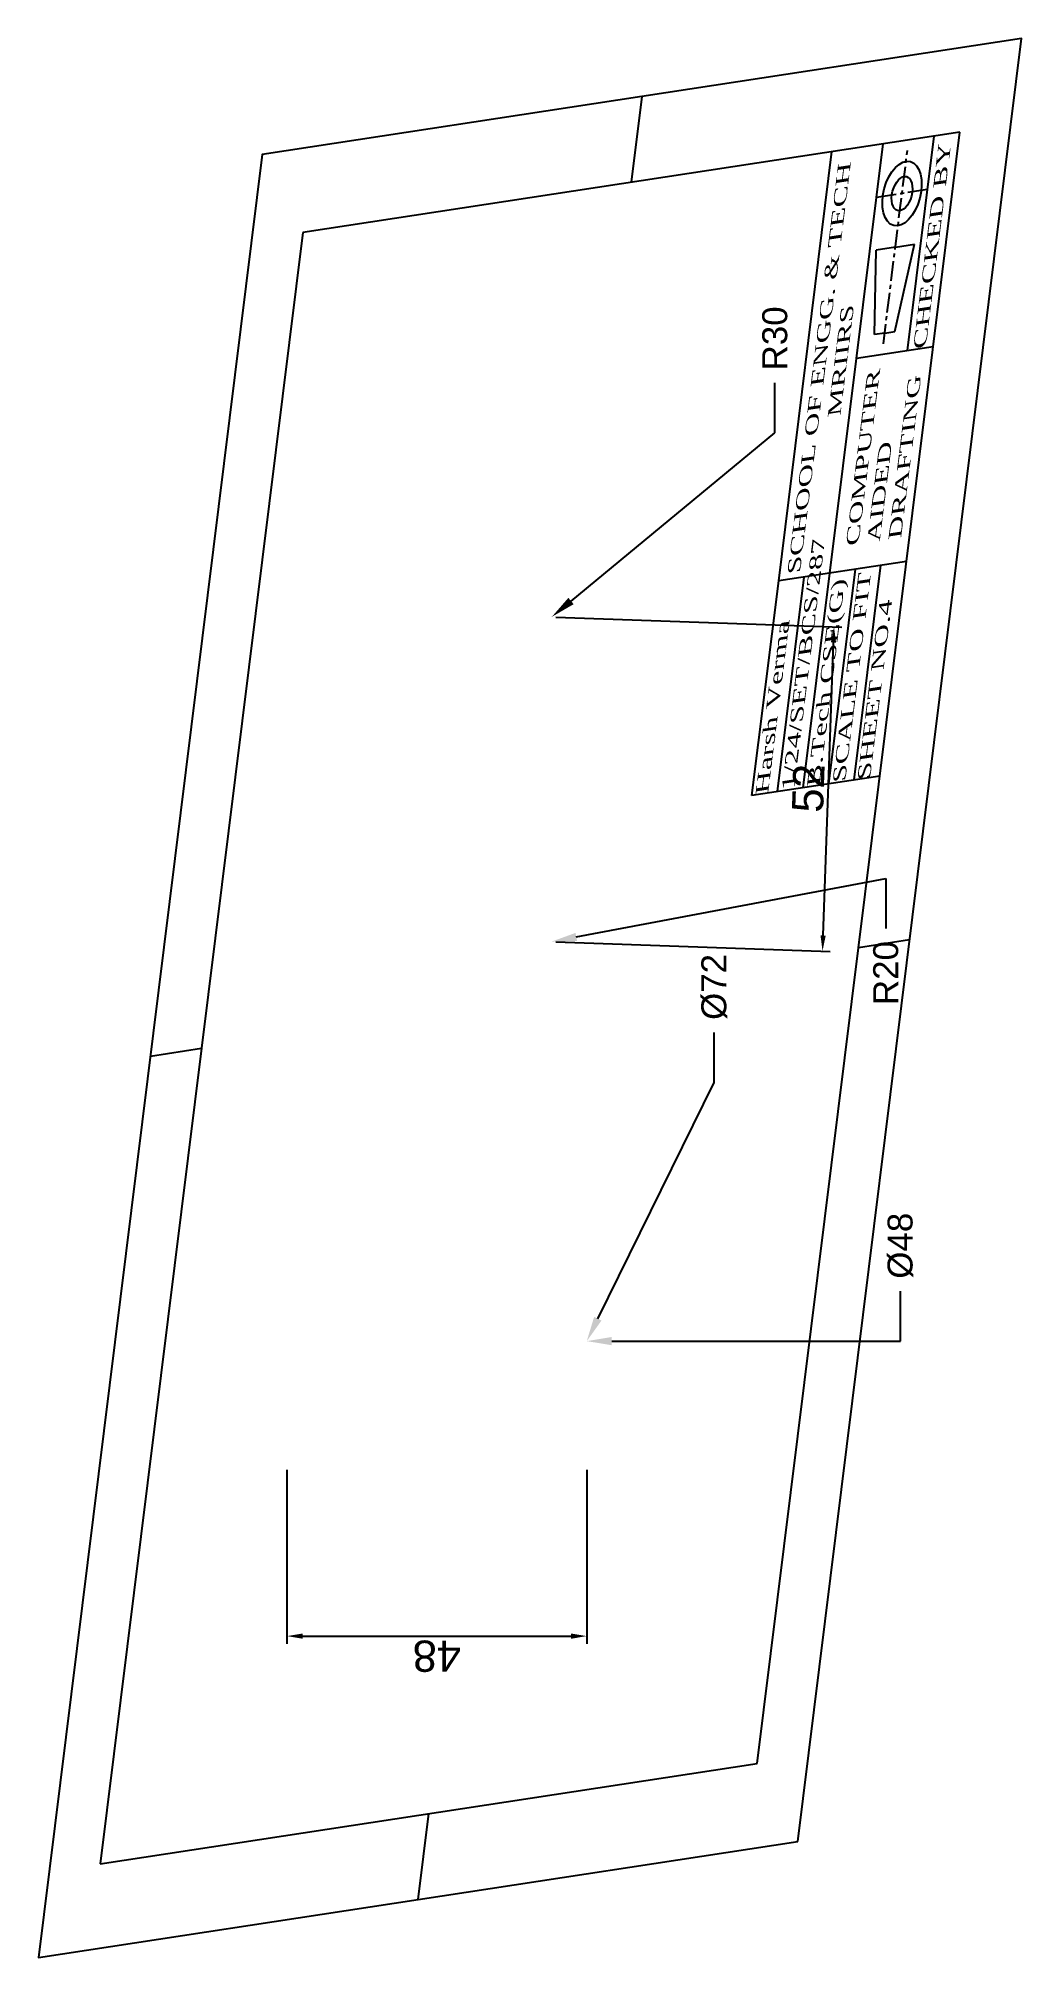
# Model space of a CAD drawing. Header units: millimetres. Extents: x 2375 to 2532, y 1475 to 1783.
import ezdxf
from ezdxf import colors
from ezdxf.entities.mleader import LeaderData, LeaderLine
from ezdxf.math import Vec2, Vec3

# ---------------------------------------------------------------- set-up
doc = ezdxf.new("R2010")
doc.units = ezdxf.units.MM
doc.linetypes.add('CENTER', pattern=[50.8, 31.75, -6.35, 6.35, -6.35])
doc.styles.get("Standard").update_dxf_attribs({"font": 'arial.ttf'})
doc.dimstyles.new('ISO-25', dxfattribs={"dimtxt": 5, "dimasz": 2.5, "dimexe": 1.25, "dimexo": 0.625, "dimtad": 1, "dimdec": 0, "dimtxsty": 'Standard', "dimcen": 2.5, "dimadec": 0, "dimazin": 0, "dimtfac": 1, "dimtdec": 0, "dimtmove": 0, "dimatfit": 3, "dimfxl": 1, "dimarcsym": 0})

# ---------------------------------------------------------------- blocks, each defined once
blk = doc.blocks.new('*D8')
at = {"color": 0, "lineweight": -2, "transparency": 16777216}
for p, q in [((2457.54, 1690.01), (2503.35, 1688.39)), ((2500.35, 1639), (2502.01, 1685.93)), ((2457.54, 1638.01), (2501.51, 1636.45))]:
    blk.add_line(p, q, dxfattribs=at)
at = {"color": 0, "transparency": 16777216}
for points in [[(2501.6, 1685.95), (2502.43, 1685.92), (2502.1, 1688.43)], [(2499.94, 1639.01), (2500.77, 1638.98), (2500.26, 1636.5)]]:
    blk.add_solid(points, dxfattribs=at)
at = {"layer": 'Defpoints', "color": 0, "transparency": 16777216}
for p in [(2456.91, 1690.03), (2502.1, 1688.43), (2456.91, 1638.03)]:
    blk.add_point(p, dxfattribs=at)
at = {"color": 0, "transparency": 16777216, "insert": (2498.01, 1662.58), "char_height": 5, "attachment_point": 5, "rotation": 87.9747}
blk.add_mtext('52', dxfattribs=at)
blk = doc.blocks.new('*D9')
at = {"color": 0, "lineweight": -2, "transparency": 16777216}
for p, q in [((2414.52, 1553.41), (2414.52, 1525.53)), ((2462.52, 1553.41), (2462.52, 1525.53)), ((2417.02, 1526.78), (2460.02, 1526.78))]:
    blk.add_line(p, q, dxfattribs=at)
at = {"color": 0, "transparency": 16777216}
for points in [[(2417.02, 1526.36), (2417.02, 1527.19), (2414.52, 1526.78)], [(2460.02, 1526.36), (2460.02, 1527.19), (2462.52, 1526.78)]]:
    blk.add_solid(points, dxfattribs=at)
at = {"layer": 'Defpoints', "color": 0, "transparency": 16777216}
for p in [(2414.52, 1554.03), (2462.52, 1554.03), (2462.52, 1526.78)]:
    blk.add_point(p, dxfattribs=at)
at = {"color": 0, "transparency": 16777216, "insert": (2438.52, 1523.6), "char_height": 5, "attachment_point": 5, "rotation": 180}
blk.add_mtext('48', dxfattribs=at)

msp = doc.modelspace()

# ---------------------------------------------------------------- linework, layer by layer
at = {"extrusion": (-0.805943, 0.209792, 0.553574)}
for p, q in [((2471.35, 1773.39, 9.31), (2469.65, 1759.64, 12.04)), ((2522.24, 1767.69, 85.56), (2417.06, 1751.59, -61.48)), ((2489.8, 1506.39, 137.37), (2522.24, 1767.69, 85.56)), ((2493.24, 1695.79, 70.58), (2501.77, 1764.56, 56.95)), ((2505.69, 1731.43, 75.21), (2509.96, 1765.81, 68.39)), ((2513.88, 1732.68, 86.65), (2518.14, 1767.06, 79.83)), ((2417.06, 1751.59, -61.48), (2384.62, 1490.29, -9.67)), ((2511.92, 1749.25, 77.52), (2508.85, 1748.78, 73.23)), ((2511.85, 1735.74, 82.54), (2514.99, 1749.72, 81.81)), ((2511.92, 1749.25, 77.52), (2514.99, 1749.72, 81.81)), ((2508.57, 1735.24, 77.96), (2508.85, 1748.78, 73.23)), ((2510.21, 1735.49, 80.25), (2508.57, 1735.24, 77.96)), ((2510.21, 1735.49, 80.25), (2511.85, 1735.74, 82.54)), ((2501.42, 1697.05, 82.03), (2505.69, 1731.43, 75.21)), ((2517.97, 1733.31, 92.37), (2505.69, 1731.43, 75.21)), ((2513.7, 1698.93, 99.19), (2493.24, 1695.79, 70.58)), ((2497.16, 1662.66, 88.84), (2501.42, 1697.05, 82.03)), ((2501.25, 1663.29, 94.57), (2505.52, 1697.67, 87.75)), ((2505.34, 1663.92, 100.29), (2509.61, 1698.3, 93.47)), ((2488.97, 1661.41, 77.4), (2493.24, 1695.79, 70.58)), ((2493.06, 1662.04, 83.12), (2497.33, 1696.42, 76.31)), ((2509.43, 1664.54, 106.01), (2488.97, 1661.41, 77.4)), ((2514.21, 1638.29, 122.9), (2506.02, 1637.04, 111.46)), ((2392.65, 1619.69, -47.01), (2400.84, 1620.94, -35.57)), ((2384.62, 1490.29, -9.67), (2489.8, 1506.39, 137.37)), ((2435.51, 1484.58, 66.58), (2437.21, 1498.34, 63.85))]:
    msp.add_line(p, q, dxfattribs=at)
at = {"linetype": 'CENTER', "ltscale": 0.1, "extrusion": (-0.805943, 0.209792, 0.553574)}
for p, q in [((2510, 1733.77, 80.59), (2513.84, 1764.72, 74.45)), ((2517.08, 1758.47, 81.54), (2508.89, 1757.22, 70.1))]:
    msp.add_line(p, q, dxfattribs=at)
at = {"extrusion": (-0.805943, 0.209792, 0.553574), "elevation": -1614.57}
msp.add_lwpolyline([(-2074.55, 1255.19), (-2363.08, 1186.42), (-2314.45, 982.4), (-2025.93, 1051.16)], close=True, dxfattribs=at)
at = {"extrusion": (-0.805943, 0.209792, 0.553574)}
for radius in [5.3, 2.82]:
    msp.add_circle((-2334.2, 1164.27, -1614.57), radius, dxfattribs=at)

# ---------------------------------------------------------------- texts
at = {"extrusion": (-0.805943, 0.209792, 0.553574), "char_height": 3.531, "text_direction": (0.120855, 0.973715, -0.193064)}
for s, insert, width, attachment_point in [('{\\fTimes New Roman|b0|i0|c0|p18;CHECKED BY}', (2514.74, 1732.81, 87.86), 35.3103, 1), ('{\\fTimes New Roman|b0|i0|c0|p18;SCHOOL OF ENGG. & TECH  MRIIRS}', (2501.51, 1730.79, 69.36), 70.6205, 5), ('{\\fTimes New Roman|b0|i0|c0|p18;COMPUTER AIDED DRAFTING}', (2503.96, 1701.28, 84.11), 35.3103, 1), ('{\\fTimes New Roman|b0|i0|c0|p18;1/24/SET/BCS/287}', (2493.66, 1662.13, 83.95), 35.3103, 1), ('{\\fTimes New Roman|b0|i0|c0|p18;SCALE TO FIT}', (2501.84, 1663.38, 95.39), 35.3103, 1), ('{\\fTimes New Roman|b0|i0|c0|p18;B.Tech CSE(G)}', (2497.73, 1662.75, 89.64), 35.3103, 1), ('{\\fTimes New Roman|b0|i0|c0|p18;SHEET NO.4}', (2505.81, 1663.76, 100.93), 35.3103, 1), ('{\\fTimes New Roman|b0|i0|c0|p18;Harsh Verma}', (2489.51, 1661.49, 78.15), 35.3103, 1)]:
    msp.add_mtext(s, dxfattribs=dict(at, insert=insert, width=width, attachment_point=attachment_point))

# ---------------------------------------------------------------- dimensions: what is measured, and where the dimension line sits
for base, p1, p2, angle, picture, middle in [((2502.1, 1688.43, 49), (2456.91, 1638.03, 49), (2456.91, 1690.03, 49), 87.9747, '*D8', (2498.01, 1662.58, 49)), ((2462.52, 1526.78, 72), (2414.52, 1554.03, 72), (2462.52, 1554.03, 72), 180, '*D9', (2438.52, 1523.6, 72))]:
    dim = msp.add_linear_dim(base=base, p1=p1, p2=p2, angle=angle, dimstyle='ISO-25')
    dim.commit()
    dim.dimension.update_dxf_attribs({"geometry": picture, "text_midpoint": middle})

# ---------------------------------------------------------------- leaders
ml = msp.add_multileader_mtext('Standard')
ml.set_content('R30', color=256)
ml.set_leader_properties()
ml.build(insert=Vec2(0, 0))
ctx = ml.context
ctx.base_point, ctx.plane_origin, ctx.plane_x_axis, ctx.plane_y_axis = Vec3(2492.65, 1727.52, 49), Vec3(2456.91, 1690.03, 49), Vec3(0, 1), Vec3(-1, 0)
notes = []
notes.append((ctx, [(0, (1, 1, 0), (2492.65, 1719.52, 49), (0, 1), 8, [(0, [(2456.91, 1690.03, 49)], 0, [])])]))
ctx.mtext.insert, ctx.mtext.text_direction, ctx.mtext.rotation, ctx.mtext.flow_direction = Vec3(2490.61, 1729.52, 49), Vec3(0, 1), -1.80475, 5
ml = msp.add_multileader_mtext('Standard')
ml.set_content('R20', color=256)
ml.set_leader_properties()
ml.build(insert=Vec2(0, 0))
ctx = ml.context
ctx.base_point, ctx.plane_origin, ctx.plane_x_axis, ctx.plane_y_axis = Vec3(2510.4, 1626.56, 49), Vec3(2456.91, 1638.03, 49), Vec3(0, 1), Vec3(-1, 0)
ctx.text_align_type = 2
notes.append((ctx, [(0, (1, 1, 0), (2510.4, 1648.11, 49), (0, -1), 8, [(0, [(2456.91, 1638.03, 49)], 0, [])])]))
ctx.mtext.insert, ctx.mtext.text_direction, ctx.mtext.rotation, ctx.mtext.alignment, ctx.mtext.flow_direction = Vec3(2508.37, 1638.11, 49), Vec3(0, 1), -1.80475, 3, 5
ml = msp.add_multileader_mtext('Standard')
ml.set_content('%%C72', color=256)
ml.set_leader_properties()
ml.build(insert=Vec2(0, 0))
ctx = ml.context
ctx.base_point, ctx.plane_origin, ctx.plane_x_axis, ctx.plane_y_axis = Vec3(2482.94, 1623.48, 72), Vec3(2462.52, 1574.03, 72), Vec3(0, 1), Vec3(-1, 0)
notes.append((ctx, [(0, (1, 1, 0), (2482.94, 1615.48, 72), (0, 1), 8, [(0, [(2462.52, 1574.03, 72)], 0, [])])]))
ctx.mtext.insert, ctx.mtext.text_direction, ctx.mtext.rotation, ctx.mtext.flow_direction = Vec3(2480.86, 1625.48, 72), Vec3(0, 1), -1.80475, 5
ml = msp.add_multileader_mtext('Standard')
ml.set_content('%%C48', color=256)
ml.set_leader_properties()
ml.build(insert=Vec2(0, 0))
ctx = ml.context
ctx.base_point, ctx.plane_origin, ctx.plane_x_axis, ctx.plane_y_axis = Vec3(2512.75, 1582.03, 72), Vec3(2462.52, 1574.03, 72), Vec3(0, 1), Vec3(-1, 0)
notes.append((ctx, [(0, (1, 1, 0), (2512.75, 1574.03, 72), (0, 1), 8, [(0, [(2462.52, 1574.03, 72)], 0, [])])]))
ctx.mtext.insert, ctx.mtext.text_direction, ctx.mtext.rotation, ctx.mtext.flow_direction = Vec3(2510.67, 1584.03, 72), Vec3(0, 1), -1.80475, 5
for ctx, leaders in notes:
    for number, flags, end, landing, length, lines in leaders:
        leader = LeaderData()
        leader.index, (leader.has_last_leader_line, leader.has_dogleg_vector, leader.attachment_direction) = number, flags
        leader.last_leader_point, leader.dogleg_vector, leader.dogleg_length = Vec3(end), Vec3(landing), length
        for number, points, colour, breaks in lines:
            line = LeaderLine()
            line.index, line.vertices, line.color, line.breaks = number, Vec3.list(points), colors.encode_raw_color(colour), breaks
            leader.lines.append(line)
        ctx.leaders.append(leader)

doc.saveas('drawing.dxf')
